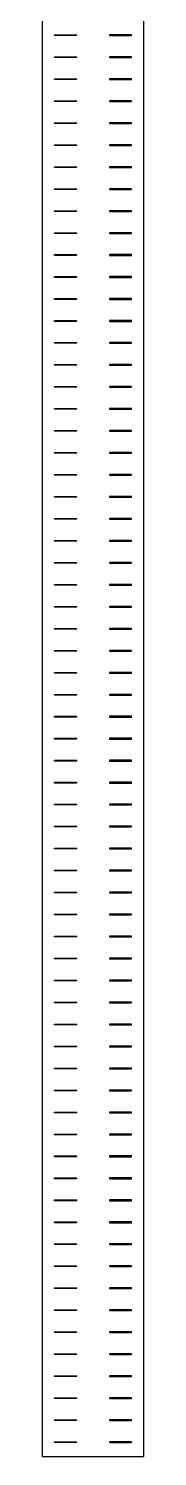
# Model space of a CAD drawing. Header units: inches. Extents: x 10969 to 23174, y -1093 to 7416.
# Drawn here: x 16503 to 16558, y -776 to 3 of the extents above; entities that cross this region are included whole.
import ezdxf

# ---------------------------------------------------------------- set-up
doc = ezdxf.new("R2010")
doc.units = ezdxf.units.IN
doc.header["$MEASUREMENT"] = 0
doc.layers.add('1', color=7, linetype='Continuous')

msp = doc.modelspace()

# ---------------------------------------------------------------- linework, layer by layer
at = {"layer": '1'}
for p, q in [((16503.3092, -776.28209), (16503.3092, 1223.71791)), ((16558.3092, 1223.71791), (16558.3092, -776.28209)), ((16509.8092, -0.28209), (16521.8092, -0.28209)), ((16509.8092, -0.68209), (16509.8092, -0.28209)), ((16521.8092, -0.68209), (16509.8092, -0.68209)), ((16521.8092, -0.28209), (16521.8092, -0.68209)), ((16551.8092, -0.28209), (16539.8092, -0.28209)), ((16539.8092, -0.28209), (16539.8092, -0.68209)), ((16539.8092, -0.68209), (16551.8092, -0.68209)), ((16551.8092, -0.68209), (16551.8092, -0.28209)), ((16509.8092, -12.28209), (16521.8092, -12.28209)), ((16509.8092, -12.68209), (16509.8092, -12.28209)), ((16521.8092, -12.68209), (16509.8092, -12.68209)), ((16521.8092, -12.28209), (16521.8092, -12.68209)), ((16551.8092, -12.28209), (16539.8092, -12.28209)), ((16539.8092, -12.28209), (16539.8092, -12.68209)), ((16539.8092, -12.68209), (16551.8092, -12.68209)), ((16551.8092, -12.68209), (16551.8092, -12.28209)), ((16509.8092, -24.28209), (16521.8092, -24.28209)), ((16509.8092, -24.68209), (16509.8092, -24.28209)), ((16521.8092, -24.68209), (16509.8092, -24.68209)), ((16521.8092, -24.28209), (16521.8092, -24.68209)), ((16551.8092, -24.28209), (16539.8092, -24.28209)), ((16539.8092, -24.28209), (16539.8092, -24.68209)), ((16539.8092, -24.68209), (16551.8092, -24.68209)), ((16551.8092, -24.68209), (16551.8092, -24.28209)), ((16509.8092, -36.28209), (16521.8092, -36.28209)), ((16509.8092, -36.68209), (16509.8092, -36.28209)), ((16521.8092, -36.68209), (16509.8092, -36.68209)), ((16521.8092, -36.28209), (16521.8092, -36.68209)), ((16551.8092, -36.28209), (16539.8092, -36.28209)), ((16539.8092, -36.28209), (16539.8092, -36.68209)), ((16539.8092, -36.68209), (16551.8092, -36.68209)), ((16551.8092, -36.68209), (16551.8092, -36.28209)), ((16509.8092, -48.28209), (16521.8092, -48.28209)), ((16509.8092, -48.68209), (16509.8092, -48.28209)), ((16509.8092, -48.28209), (16521.8092, -48.28209)), ((16509.8092, -48.68209), (16509.8092, -48.28209)), ((16521.8092, -48.68209), (16509.8092, -48.68209)), ((16521.8092, -48.68209), (16509.8092, -48.68209)), ((16521.8092, -48.28209), (16521.8092, -48.68209)), ((16521.8092, -48.28209), (16521.8092, -48.68209)), ((16551.8092, -48.28209), (16539.8092, -48.28209)), ((16539.8092, -48.28209), (16539.8092, -48.68209)), ((16551.8092, -48.28209), (16539.8092, -48.28209)), ((16539.8092, -48.28209), (16539.8092, -48.68209)), ((16539.8092, -48.68209), (16551.8092, -48.68209)), ((16539.8092, -48.68209), (16551.8092, -48.68209)), ((16551.8092, -48.68209), (16551.8092, -48.28209)), ((16551.8092, -48.68209), (16551.8092, -48.28209)), ((16509.8092, -60.28209), (16521.8092, -60.28209)), ((16509.8092, -60.68209), (16509.8092, -60.28209)), ((16521.8092, -60.68209), (16509.8092, -60.68209)), ((16521.8092, -60.28209), (16521.8092, -60.68209)), ((16551.8092, -60.28209), (16539.8092, -60.28209)), ((16539.8092, -60.28209), (16539.8092, -60.68209)), ((16539.8092, -60.68209), (16551.8092, -60.68209)), ((16551.8092, -60.68209), (16551.8092, -60.28209)), ((16509.8092, -72.28209), (16521.8092, -72.28209)), ((16509.8092, -72.68209), (16509.8092, -72.28209)), ((16521.8092, -72.68209), (16509.8092, -72.68209)), ((16521.8092, -72.28209), (16521.8092, -72.68209)), ((16551.8092, -72.28209), (16539.8092, -72.28209)), ((16539.8092, -72.28209), (16539.8092, -72.68209)), ((16539.8092, -72.68209), (16551.8092, -72.68209)), ((16551.8092, -72.68209), (16551.8092, -72.28209)), ((16509.8092, -84.28209), (16521.8092, -84.28209)), ((16509.8092, -84.68209), (16509.8092, -84.28209)), ((16521.8092, -84.68209), (16509.8092, -84.68209)), ((16521.8092, -84.28209), (16521.8092, -84.68209)), ((16551.8092, -84.28209), (16539.8092, -84.28209)), ((16539.8092, -84.28209), (16539.8092, -84.68209)), ((16539.8092, -84.68209), (16551.8092, -84.68209)), ((16551.8092, -84.68209), (16551.8092, -84.28209)), ((16509.8092, -96.28209), (16521.8092, -96.28209)), ((16509.8092, -96.68209), (16509.8092, -96.28209)), ((16521.8092, -96.68209), (16509.8092, -96.68209)), ((16521.8092, -96.28209), (16521.8092, -96.68209)), ((16551.8092, -96.28209), (16539.8092, -96.28209)), ((16539.8092, -96.28209), (16539.8092, -96.68209)), ((16539.8092, -96.68209), (16551.8092, -96.68209)), ((16551.8092, -96.68209), (16551.8092, -96.28209)), ((16509.8092, -108.28209), (16521.8092, -108.28209)), ((16509.8092, -108.68209), (16509.8092, -108.28209)), ((16509.8092, -108.28209), (16521.8092, -108.28209)), ((16509.8092, -108.68209), (16509.8092, -108.28209)), ((16521.8092, -108.68209), (16509.8092, -108.68209)), ((16521.8092, -108.68209), (16509.8092, -108.68209)), ((16521.8092, -108.28209), (16521.8092, -108.68209)), ((16521.8092, -108.28209), (16521.8092, -108.68209)), ((16551.8092, -108.28209), (16539.8092, -108.28209)), ((16539.8092, -108.28209), (16539.8092, -108.68209)), ((16551.8092, -108.28209), (16539.8092, -108.28209)), ((16539.8092, -108.28209), (16539.8092, -108.68209)), ((16539.8092, -108.68209), (16551.8092, -108.68209)), ((16539.8092, -108.68209), (16551.8092, -108.68209)), ((16551.8092, -108.68209), (16551.8092, -108.28209)), ((16551.8092, -108.68209), (16551.8092, -108.28209)), ((16509.8092, -120.28209), (16521.8092, -120.28209)), ((16509.8092, -120.68209), (16509.8092, -120.28209)), ((16521.8092, -120.68209), (16509.8092, -120.68209)), ((16521.8092, -120.28209), (16521.8092, -120.68209)), ((16551.8092, -120.28209), (16539.8092, -120.28209)), ((16539.8092, -120.28209), (16539.8092, -120.68209)), ((16539.8092, -120.68209), (16551.8092, -120.68209)), ((16551.8092, -120.68209), (16551.8092, -120.28209)), ((16509.8092, -132.28209), (16521.8092, -132.28209)), ((16509.8092, -132.68209), (16509.8092, -132.28209)), ((16521.8092, -132.28209), (16521.8092, -132.68209)), ((16551.8092, -132.28209), (16539.8092, -132.28209)), ((16539.8092, -132.28209), (16539.8092, -132.68209)), ((16551.8092, -132.68209), (16551.8092, -132.28209)), ((16521.8092, -132.68209), (16509.8092, -132.68209)), ((16539.8092, -132.68209), (16551.8092, -132.68209)), ((16509.8092, -144.28209), (16521.8092, -144.28209)), ((16509.8092, -144.68209), (16509.8092, -144.28209)), ((16521.8092, -144.68209), (16509.8092, -144.68209)), ((16521.8092, -144.28209), (16521.8092, -144.68209)), ((16551.8092, -144.28209), (16539.8092, -144.28209)), ((16539.8092, -144.28209), (16539.8092, -144.68209)), ((16539.8092, -144.68209), (16551.8092, -144.68209)), ((16551.8092, -144.68209), (16551.8092, -144.28209)), ((16509.8092, -156.28209), (16521.8092, -156.28209)), ((16509.8092, -156.68209), (16509.8092, -156.28209)), ((16521.8092, -156.68209), (16509.8092, -156.68209)), ((16521.8092, -156.28209), (16521.8092, -156.68209)), ((16551.8092, -156.28209), (16539.8092, -156.28209)), ((16539.8092, -156.28209), (16539.8092, -156.68209)), ((16539.8092, -156.68209), (16551.8092, -156.68209)), ((16551.8092, -156.68209), (16551.8092, -156.28209)), ((16509.8092, -168.28209), (16521.8092, -168.28209)), ((16509.8092, -168.68209), (16509.8092, -168.28209)), ((16509.8092, -168.28209), (16521.8092, -168.28209)), ((16509.8092, -168.68209), (16509.8092, -168.28209)), ((16521.8092, -168.68209), (16509.8092, -168.68209)), ((16521.8092, -168.68209), (16509.8092, -168.68209)), ((16521.8092, -168.28209), (16521.8092, -168.68209)), ((16521.8092, -168.28209), (16521.8092, -168.68209)), ((16551.8092, -168.28209), (16539.8092, -168.28209)), ((16539.8092, -168.28209), (16539.8092, -168.68209)), ((16551.8092, -168.28209), (16539.8092, -168.28209)), ((16539.8092, -168.28209), (16539.8092, -168.68209)), ((16539.8092, -168.68209), (16551.8092, -168.68209)), ((16539.8092, -168.68209), (16551.8092, -168.68209)), ((16551.8092, -168.68209), (16551.8092, -168.28209)), ((16551.8092, -168.68209), (16551.8092, -168.28209)), ((16509.8092, -180.28209), (16521.8092, -180.28209)), ((16509.8092, -180.68209), (16509.8092, -180.28209)), ((16521.8092, -180.68209), (16509.8092, -180.68209)), ((16521.8092, -180.28209), (16521.8092, -180.68209)), ((16551.8092, -180.28209), (16539.8092, -180.28209)), ((16539.8092, -180.28209), (16539.8092, -180.68209)), ((16539.8092, -180.68209), (16551.8092, -180.68209)), ((16551.8092, -180.68209), (16551.8092, -180.28209)), ((16509.8092, -192.28209), (16521.8092, -192.28209)), ((16509.8092, -192.68209), (16509.8092, -192.28209)), ((16521.8092, -192.68209), (16509.8092, -192.68209)), ((16521.8092, -192.28209), (16521.8092, -192.68209)), ((16551.8092, -192.28209), (16539.8092, -192.28209)), ((16539.8092, -192.28209), (16539.8092, -192.68209)), ((16539.8092, -192.68209), (16551.8092, -192.68209)), ((16551.8092, -192.68209), (16551.8092, -192.28209)), ((16509.8092, -204.28209), (16521.8092, -204.28209)), ((16509.8092, -204.68209), (16509.8092, -204.28209)), ((16521.8092, -204.68209), (16509.8092, -204.68209)), ((16521.8092, -204.28209), (16521.8092, -204.68209)), ((16551.8092, -204.28209), (16539.8092, -204.28209)), ((16539.8092, -204.28209), (16539.8092, -204.68209)), ((16539.8092, -204.68209), (16551.8092, -204.68209)), ((16551.8092, -204.68209), (16551.8092, -204.28209)), ((16509.8092, -216.28209), (16521.8092, -216.28209)), ((16509.8092, -216.68209), (16509.8092, -216.28209)), ((16521.8092, -216.68209), (16509.8092, -216.68209)), ((16521.8092, -216.28209), (16521.8092, -216.68209)), ((16551.8092, -216.28209), (16539.8092, -216.28209)), ((16539.8092, -216.28209), (16539.8092, -216.68209)), ((16539.8092, -216.68209), (16551.8092, -216.68209)), ((16551.8092, -216.68209), (16551.8092, -216.28209)), ((16509.8092, -228.28209), (16521.8092, -228.28209)), ((16509.8092, -228.68209), (16509.8092, -228.28209)), ((16521.8092, -228.68209), (16509.8092, -228.68209)), ((16521.8092, -228.28209), (16521.8092, -228.68209)), ((16551.8092, -228.28209), (16539.8092, -228.28209)), ((16539.8092, -228.28209), (16539.8092, -228.68209)), ((16539.8092, -228.68209), (16551.8092, -228.68209)), ((16551.8092, -228.68209), (16551.8092, -228.28209)), ((16509.8092, -240.28209), (16521.8092, -240.28209)), ((16509.8092, -240.68209), (16509.8092, -240.28209)), ((16521.8092, -240.68209), (16509.8092, -240.68209)), ((16521.8092, -240.28209), (16521.8092, -240.68209)), ((16551.8092, -240.28209), (16539.8092, -240.28209)), ((16539.8092, -240.28209), (16539.8092, -240.68209)), ((16539.8092, -240.68209), (16551.8092, -240.68209)), ((16551.8092, -240.68209), (16551.8092, -240.28209)), ((16509.8092, -252.28209), (16521.8092, -252.28209)), ((16509.8092, -252.68209), (16509.8092, -252.28209)), ((16521.8092, -252.68209), (16509.8092, -252.68209)), ((16521.8092, -252.28209), (16521.8092, -252.68209)), ((16551.8092, -252.28209), (16539.8092, -252.28209)), ((16539.8092, -252.28209), (16539.8092, -252.68209)), ((16539.8092, -252.68209), (16551.8092, -252.68209)), ((16551.8092, -252.68209), (16551.8092, -252.28209)), ((16509.8092, -264.28209), (16521.8092, -264.28209)), ((16509.8092, -264.68209), (16509.8092, -264.28209)), ((16521.8092, -264.68209), (16509.8092, -264.68209)), ((16521.8092, -264.28209), (16521.8092, -264.68209)), ((16551.8092, -264.28209), (16539.8092, -264.28209)), ((16539.8092, -264.28209), (16539.8092, -264.68209)), ((16539.8092, -264.68209), (16551.8092, -264.68209)), ((16551.8092, -264.68209), (16551.8092, -264.28209)), ((16509.8092, -276.28209), (16521.8092, -276.28209)), ((16509.8092, -276.68209), (16509.8092, -276.28209)), ((16521.8092, -276.68209), (16509.8092, -276.68209)), ((16521.8092, -276.28209), (16521.8092, -276.68209)), ((16551.8092, -276.28209), (16539.8092, -276.28209)), ((16539.8092, -276.28209), (16539.8092, -276.68209)), ((16539.8092, -276.68209), (16551.8092, -276.68209)), ((16551.8092, -276.68209), (16551.8092, -276.28209)), ((16509.8092, -288.28209), (16521.8092, -288.28209)), ((16509.8092, -288.68209), (16509.8092, -288.28209)), ((16509.8092, -288.28209), (16521.8092, -288.28209)), ((16509.8092, -288.68209), (16509.8092, -288.28209)), ((16521.8092, -288.28209), (16521.8092, -288.68209)), ((16521.8092, -288.28209), (16521.8092, -288.68209)), ((16551.8092, -288.28209), (16539.8092, -288.28209)), ((16539.8092, -288.28209), (16539.8092, -288.68209)), ((16551.8092, -288.28209), (16539.8092, -288.28209)), ((16539.8092, -288.28209), (16539.8092, -288.68209)), ((16551.8092, -288.68209), (16551.8092, -288.28209)), ((16551.8092, -288.68209), (16551.8092, -288.28209)), ((16521.8092, -288.68209), (16509.8092, -288.68209)), ((16521.8092, -288.68209), (16509.8092, -288.68209)), ((16539.8092, -288.68209), (16551.8092, -288.68209)), ((16539.8092, -288.68209), (16551.8092, -288.68209)), ((16509.8092, -300.28209), (16521.8092, -300.28209)), ((16509.8092, -300.68209), (16509.8092, -300.28209)), ((16521.8092, -300.68209), (16509.8092, -300.68209)), ((16521.8092, -300.28209), (16521.8092, -300.68209)), ((16551.8092, -300.28209), (16539.8092, -300.28209)), ((16539.8092, -300.28209), (16539.8092, -300.68209)), ((16539.8092, -300.68209), (16551.8092, -300.68209)), ((16551.8092, -300.68209), (16551.8092, -300.28209)), ((16509.8092, -312.28209), (16521.8092, -312.28209)), ((16509.8092, -312.68209), (16509.8092, -312.28209)), ((16521.8092, -312.68209), (16509.8092, -312.68209)), ((16521.8092, -312.28209), (16521.8092, -312.68209)), ((16551.8092, -312.28209), (16539.8092, -312.28209)), ((16539.8092, -312.28209), (16539.8092, -312.68209)), ((16539.8092, -312.68209), (16551.8092, -312.68209)), ((16551.8092, -312.68209), (16551.8092, -312.28209)), ((16509.8092, -324.28209), (16521.8092, -324.28209)), ((16509.8092, -324.68209), (16509.8092, -324.28209)), ((16521.8092, -324.68209), (16509.8092, -324.68209)), ((16521.8092, -324.28209), (16521.8092, -324.68209)), ((16551.8092, -324.28209), (16539.8092, -324.28209)), ((16539.8092, -324.28209), (16539.8092, -324.68209)), ((16539.8092, -324.68209), (16551.8092, -324.68209)), ((16551.8092, -324.68209), (16551.8092, -324.28209)), ((16509.8092, -336.28209), (16521.8092, -336.28209)), ((16509.8092, -336.68209), (16509.8092, -336.28209)), ((16521.8092, -336.68209), (16509.8092, -336.68209)), ((16521.8092, -336.28209), (16521.8092, -336.68209)), ((16551.8092, -336.28209), (16539.8092, -336.28209)), ((16539.8092, -336.28209), (16539.8092, -336.68209)), ((16539.8092, -336.68209), (16551.8092, -336.68209)), ((16551.8092, -336.68209), (16551.8092, -336.28209)), ((16509.8092, -348.28209), (16521.8092, -348.28209)), ((16509.8092, -348.68209), (16509.8092, -348.28209)), ((16509.8092, -348.28209), (16521.8092, -348.28209)), ((16509.8092, -348.68209), (16509.8092, -348.28209)), ((16521.8092, -348.68209), (16509.8092, -348.68209)), ((16521.8092, -348.68209), (16509.8092, -348.68209)), ((16521.8092, -348.28209), (16521.8092, -348.68209)), ((16521.8092, -348.28209), (16521.8092, -348.68209)), ((16551.8092, -348.28209), (16539.8092, -348.28209)), ((16539.8092, -348.28209), (16539.8092, -348.68209)), ((16551.8092, -348.28209), (16539.8092, -348.28209)), ((16539.8092, -348.28209), (16539.8092, -348.68209)), ((16539.8092, -348.68209), (16551.8092, -348.68209)), ((16539.8092, -348.68209), (16551.8092, -348.68209)), ((16551.8092, -348.68209), (16551.8092, -348.28209)), ((16551.8092, -348.68209), (16551.8092, -348.28209)), ((16509.8092, -360.28209), (16521.8092, -360.28209)), ((16509.8092, -360.68209), (16509.8092, -360.28209)), ((16521.8092, -360.68209), (16509.8092, -360.68209)), ((16521.8092, -360.28209), (16521.8092, -360.68209)), ((16551.8092, -360.28209), (16539.8092, -360.28209)), ((16539.8092, -360.28209), (16539.8092, -360.68209)), ((16539.8092, -360.68209), (16551.8092, -360.68209)), ((16551.8092, -360.68209), (16551.8092, -360.28209)), ((16509.8092, -372.28209), (16521.8092, -372.28209)), ((16509.8092, -372.68209), (16509.8092, -372.28209)), ((16521.8092, -372.68209), (16509.8092, -372.68209)), ((16521.8092, -372.28209), (16521.8092, -372.68209)), ((16551.8092, -372.28209), (16539.8092, -372.28209)), ((16539.8092, -372.28209), (16539.8092, -372.68209)), ((16539.8092, -372.68209), (16551.8092, -372.68209)), ((16551.8092, -372.68209), (16551.8092, -372.28209)), ((16509.8092, -384.28209), (16521.8092, -384.28209)), ((16509.8092, -384.68209), (16509.8092, -384.28209)), ((16521.8092, -384.68209), (16509.8092, -384.68209)), ((16521.8092, -384.28209), (16521.8092, -384.68209)), ((16551.8092, -384.28209), (16539.8092, -384.28209)), ((16539.8092, -384.28209), (16539.8092, -384.68209)), ((16539.8092, -384.68209), (16551.8092, -384.68209)), ((16551.8092, -384.68209), (16551.8092, -384.28209)), ((16509.8092, -396.28209), (16521.8092, -396.28209)), ((16509.8092, -396.68209), (16509.8092, -396.28209)), ((16521.8092, -396.68209), (16509.8092, -396.68209)), ((16521.8092, -396.28209), (16521.8092, -396.68209)), ((16551.8092, -396.28209), (16539.8092, -396.28209)), ((16539.8092, -396.28209), (16539.8092, -396.68209)), ((16539.8092, -396.68209), (16551.8092, -396.68209)), ((16551.8092, -396.68209), (16551.8092, -396.28209)), ((16509.8092, -408.28209), (16521.8092, -408.28209)), ((16509.8092, -408.68209), (16509.8092, -408.28209)), ((16509.8092, -408.28209), (16521.8092, -408.28209)), ((16509.8092, -408.68209), (16509.8092, -408.28209)), ((16521.8092, -408.68209), (16509.8092, -408.68209)), ((16521.8092, -408.68209), (16509.8092, -408.68209)), ((16521.8092, -408.28209), (16521.8092, -408.68209)), ((16521.8092, -408.28209), (16521.8092, -408.68209)), ((16551.8092, -408.28209), (16539.8092, -408.28209)), ((16539.8092, -408.28209), (16539.8092, -408.68209)), ((16551.8092, -408.28209), (16539.8092, -408.28209)), ((16539.8092, -408.28209), (16539.8092, -408.68209)), ((16539.8092, -408.68209), (16551.8092, -408.68209)), ((16539.8092, -408.68209), (16551.8092, -408.68209)), ((16551.8092, -408.68209), (16551.8092, -408.28209)), ((16551.8092, -408.68209), (16551.8092, -408.28209)), ((16509.8092, -420.28209), (16521.8092, -420.28209)), ((16509.8092, -420.68209), (16509.8092, -420.28209)), ((16521.8092, -420.68209), (16509.8092, -420.68209)), ((16521.8092, -420.28209), (16521.8092, -420.68209)), ((16551.8092, -420.28209), (16539.8092, -420.28209)), ((16539.8092, -420.28209), (16539.8092, -420.68209)), ((16539.8092, -420.68209), (16551.8092, -420.68209)), ((16551.8092, -420.68209), (16551.8092, -420.28209)), ((16509.8092, -432.28209), (16521.8092, -432.28209)), ((16509.8092, -432.68209), (16509.8092, -432.28209)), ((16521.8092, -432.68209), (16509.8092, -432.68209)), ((16521.8092, -432.28209), (16521.8092, -432.68209)), ((16551.8092, -432.28209), (16539.8092, -432.28209)), ((16539.8092, -432.28209), (16539.8092, -432.68209)), ((16539.8092, -432.68209), (16551.8092, -432.68209)), ((16551.8092, -432.68209), (16551.8092, -432.28209)), ((16509.8092, -444.28209), (16521.8092, -444.28209)), ((16509.8092, -444.68209), (16509.8092, -444.28209)), ((16521.8092, -444.68209), (16509.8092, -444.68209)), ((16521.8092, -444.28209), (16521.8092, -444.68209)), ((16551.8092, -444.28209), (16539.8092, -444.28209)), ((16539.8092, -444.28209), (16539.8092, -444.68209)), ((16539.8092, -444.68209), (16551.8092, -444.68209)), ((16551.8092, -444.68209), (16551.8092, -444.28209)), ((16509.8092, -456.28209), (16521.8092, -456.28209)), ((16509.8092, -456.68209), (16509.8092, -456.28209)), ((16521.8092, -456.68209), (16509.8092, -456.68209)), ((16521.8092, -456.28209), (16521.8092, -456.68209)), ((16551.8092, -456.28209), (16539.8092, -456.28209)), ((16539.8092, -456.28209), (16539.8092, -456.68209)), ((16539.8092, -456.68209), (16551.8092, -456.68209)), ((16551.8092, -456.68209), (16551.8092, -456.28209)), ((16509.8092, -468.28209), (16521.8092, -468.28209)), ((16509.8092, -468.68209), (16509.8092, -468.28209)), ((16509.8092, -468.28209), (16521.8092, -468.28209)), ((16509.8092, -468.68209), (16509.8092, -468.28209)), ((16521.8092, -468.68209), (16509.8092, -468.68209)), ((16521.8092, -468.68209), (16509.8092, -468.68209)), ((16521.8092, -468.28209), (16521.8092, -468.68209)), ((16521.8092, -468.28209), (16521.8092, -468.68209)), ((16551.8092, -468.28209), (16539.8092, -468.28209)), ((16539.8092, -468.28209), (16539.8092, -468.68209)), ((16551.8092, -468.28209), (16539.8092, -468.28209)), ((16539.8092, -468.28209), (16539.8092, -468.68209)), ((16539.8092, -468.68209), (16551.8092, -468.68209)), ((16539.8092, -468.68209), (16551.8092, -468.68209)), ((16551.8092, -468.68209), (16551.8092, -468.28209)), ((16551.8092, -468.68209), (16551.8092, -468.28209)), ((16509.8092, -480.28209), (16521.8092, -480.28209)), ((16509.8092, -480.68209), (16509.8092, -480.28209)), ((16521.8092, -480.68209), (16509.8092, -480.68209)), ((16521.8092, -480.28209), (16521.8092, -480.68209)), ((16551.8092, -480.28209), (16539.8092, -480.28209)), ((16539.8092, -480.28209), (16539.8092, -480.68209)), ((16539.8092, -480.68209), (16551.8092, -480.68209)), ((16551.8092, -480.68209), (16551.8092, -480.28209)), ((16509.8092, -492.28209), (16521.8092, -492.28209)), ((16509.8092, -492.68209), (16509.8092, -492.28209)), ((16521.8092, -492.68209), (16509.8092, -492.68209)), ((16521.8092, -492.28209), (16521.8092, -492.68209)), ((16551.8092, -492.28209), (16539.8092, -492.28209)), ((16539.8092, -492.28209), (16539.8092, -492.68209)), ((16539.8092, -492.68209), (16551.8092, -492.68209)), ((16551.8092, -492.68209), (16551.8092, -492.28209)), ((16509.8092, -504.28209), (16521.8092, -504.28209)), ((16509.8092, -504.68209), (16509.8092, -504.28209)), ((16521.8092, -504.68209), (16509.8092, -504.68209)), ((16521.8092, -504.28209), (16521.8092, -504.68209)), ((16551.8092, -504.28209), (16539.8092, -504.28209)), ((16539.8092, -504.28209), (16539.8092, -504.68209)), ((16539.8092, -504.68209), (16551.8092, -504.68209)), ((16551.8092, -504.68209), (16551.8092, -504.28209)), ((16509.8092, -516.28209), (16521.8092, -516.28209)), ((16509.8092, -516.68209), (16509.8092, -516.28209)), ((16521.8092, -516.68209), (16509.8092, -516.68209)), ((16521.8092, -516.28209), (16521.8092, -516.68209)), ((16551.8092, -516.28209), (16539.8092, -516.28209)), ((16539.8092, -516.28209), (16539.8092, -516.68209)), ((16539.8092, -516.68209), (16551.8092, -516.68209)), ((16551.8092, -516.68209), (16551.8092, -516.28209)), ((16509.8092, -528.28209), (16521.8092, -528.28209)), ((16509.8092, -528.68209), (16509.8092, -528.28209)), ((16509.8092, -528.28209), (16521.8092, -528.28209)), ((16509.8092, -528.68209), (16509.8092, -528.28209)), ((16521.8092, -528.68209), (16509.8092, -528.68209)), ((16521.8092, -528.68209), (16509.8092, -528.68209)), ((16521.8092, -528.28209), (16521.8092, -528.68209)), ((16521.8092, -528.28209), (16521.8092, -528.68209)), ((16551.8092, -528.28209), (16539.8092, -528.28209)), ((16539.8092, -528.28209), (16539.8092, -528.68209)), ((16551.8092, -528.28209), (16539.8092, -528.28209)), ((16539.8092, -528.28209), (16539.8092, -528.68209)), ((16539.8092, -528.68209), (16551.8092, -528.68209)), ((16539.8092, -528.68209), (16551.8092, -528.68209)), ((16551.8092, -528.68209), (16551.8092, -528.28209)), ((16551.8092, -528.68209), (16551.8092, -528.28209)), ((16509.8092, -540.28209), (16521.8092, -540.28209)), ((16509.8092, -540.68209), (16509.8092, -540.28209)), ((16521.8092, -540.68209), (16509.8092, -540.68209)), ((16521.8092, -540.28209), (16521.8092, -540.68209)), ((16551.8092, -540.28209), (16539.8092, -540.28209)), ((16539.8092, -540.28209), (16539.8092, -540.68209)), ((16539.8092, -540.68209), (16551.8092, -540.68209)), ((16551.8092, -540.68209), (16551.8092, -540.28209)), ((16509.8092, -552.28209), (16521.8092, -552.28209)), ((16509.8092, -552.68209), (16509.8092, -552.28209)), ((16521.8092, -552.68209), (16509.8092, -552.68209)), ((16521.8092, -552.28209), (16521.8092, -552.68209)), ((16551.8092, -552.28209), (16539.8092, -552.28209)), ((16539.8092, -552.28209), (16539.8092, -552.68209)), ((16539.8092, -552.68209), (16551.8092, -552.68209)), ((16551.8092, -552.68209), (16551.8092, -552.28209)), ((16509.8092, -564.28209), (16521.8092, -564.28209)), ((16509.8092, -564.68209), (16509.8092, -564.28209)), ((16521.8092, -564.68209), (16509.8092, -564.68209)), ((16521.8092, -564.28209), (16521.8092, -564.68209)), ((16551.8092, -564.28209), (16539.8092, -564.28209)), ((16539.8092, -564.28209), (16539.8092, -564.68209)), ((16539.8092, -564.68209), (16551.8092, -564.68209)), ((16551.8092, -564.68209), (16551.8092, -564.28209)), ((16509.8092, -576.28209), (16521.8092, -576.28209)), ((16509.8092, -576.68209), (16509.8092, -576.28209)), ((16521.8092, -576.68209), (16509.8092, -576.68209)), ((16521.8092, -576.28209), (16521.8092, -576.68209)), ((16551.8092, -576.28209), (16539.8092, -576.28209)), ((16539.8092, -576.28209), (16539.8092, -576.68209)), ((16539.8092, -576.68209), (16551.8092, -576.68209)), ((16551.8092, -576.68209), (16551.8092, -576.28209)), ((16509.8092, -588.28209), (16521.8092, -588.28209)), ((16509.8092, -588.68209), (16509.8092, -588.28209)), ((16509.8092, -588.28209), (16521.8092, -588.28209)), ((16509.8092, -588.68209), (16509.8092, -588.28209)), ((16521.8092, -588.68209), (16509.8092, -588.68209)), ((16521.8092, -588.68209), (16509.8092, -588.68209)), ((16521.8092, -588.28209), (16521.8092, -588.68209)), ((16521.8092, -588.28209), (16521.8092, -588.68209)), ((16551.8092, -588.28209), (16539.8092, -588.28209)), ((16539.8092, -588.28209), (16539.8092, -588.68209)), ((16551.8092, -588.28209), (16539.8092, -588.28209)), ((16539.8092, -588.28209), (16539.8092, -588.68209)), ((16539.8092, -588.68209), (16551.8092, -588.68209)), ((16539.8092, -588.68209), (16551.8092, -588.68209)), ((16551.8092, -588.68209), (16551.8092, -588.28209)), ((16551.8092, -588.68209), (16551.8092, -588.28209)), ((16509.8092, -600.28209), (16521.8092, -600.28209)), ((16509.8092, -600.68209), (16509.8092, -600.28209)), ((16521.8092, -600.68209), (16509.8092, -600.68209)), ((16521.8092, -600.28209), (16521.8092, -600.68209)), ((16551.8092, -600.28209), (16539.8092, -600.28209)), ((16539.8092, -600.28209), (16539.8092, -600.68209)), ((16539.8092, -600.68209), (16551.8092, -600.68209)), ((16551.8092, -600.68209), (16551.8092, -600.28209)), ((16509.8092, -612.28209), (16521.8092, -612.28209)), ((16509.8092, -612.68209), (16509.8092, -612.28209)), ((16521.8092, -612.68209), (16509.8092, -612.68209)), ((16521.8092, -612.28209), (16521.8092, -612.68209)), ((16551.8092, -612.28209), (16539.8092, -612.28209)), ((16539.8092, -612.28209), (16539.8092, -612.68209)), ((16539.8092, -612.68209), (16551.8092, -612.68209)), ((16551.8092, -612.68209), (16551.8092, -612.28209)), ((16509.8092, -624.28209), (16521.8092, -624.28209)), ((16509.8092, -624.68209), (16509.8092, -624.28209)), ((16521.8092, -624.68209), (16509.8092, -624.68209)), ((16521.8092, -624.28209), (16521.8092, -624.68209)), ((16551.8092, -624.28209), (16539.8092, -624.28209)), ((16539.8092, -624.28209), (16539.8092, -624.68209)), ((16539.8092, -624.68209), (16551.8092, -624.68209)), ((16551.8092, -624.68209), (16551.8092, -624.28209)), ((16509.8092, -636.28209), (16521.8092, -636.28209)), ((16509.8092, -636.68209), (16509.8092, -636.28209)), ((16521.8092, -636.68209), (16509.8092, -636.68209)), ((16521.8092, -636.28209), (16521.8092, -636.68209)), ((16551.8092, -636.28209), (16539.8092, -636.28209)), ((16539.8092, -636.28209), (16539.8092, -636.68209)), ((16539.8092, -636.68209), (16551.8092, -636.68209)), ((16551.8092, -636.68209), (16551.8092, -636.28209)), ((16509.8092, -648.28209), (16521.8092, -648.28209)), ((16509.8092, -648.68209), (16509.8092, -648.28209)), ((16509.8092, -648.28209), (16521.8092, -648.28209)), ((16509.8092, -648.68209), (16509.8092, -648.28209)), ((16521.8092, -648.68209), (16509.8092, -648.68209)), ((16521.8092, -648.68209), (16509.8092, -648.68209)), ((16521.8092, -648.28209), (16521.8092, -648.68209)), ((16521.8092, -648.28209), (16521.8092, -648.68209)), ((16551.8092, -648.28209), (16539.8092, -648.28209)), ((16539.8092, -648.28209), (16539.8092, -648.68209)), ((16551.8092, -648.28209), (16539.8092, -648.28209)), ((16539.8092, -648.28209), (16539.8092, -648.68209)), ((16539.8092, -648.68209), (16551.8092, -648.68209)), ((16539.8092, -648.68209), (16551.8092, -648.68209)), ((16551.8092, -648.68209), (16551.8092, -648.28209)), ((16551.8092, -648.68209), (16551.8092, -648.28209)), ((16509.8092, -660.28209), (16521.8092, -660.28209)), ((16509.8092, -660.68209), (16509.8092, -660.28209)), ((16521.8092, -660.68209), (16509.8092, -660.68209)), ((16521.8092, -660.28209), (16521.8092, -660.68209)), ((16551.8092, -660.28209), (16539.8092, -660.28209)), ((16539.8092, -660.28209), (16539.8092, -660.68209)), ((16539.8092, -660.68209), (16551.8092, -660.68209)), ((16551.8092, -660.68209), (16551.8092, -660.28209)), ((16509.8092, -672.28209), (16521.8092, -672.28209)), ((16509.8092, -672.68209), (16509.8092, -672.28209)), ((16521.8092, -672.68209), (16509.8092, -672.68209)), ((16521.8092, -672.28209), (16521.8092, -672.68209)), ((16551.8092, -672.28209), (16539.8092, -672.28209)), ((16539.8092, -672.28209), (16539.8092, -672.68209)), ((16539.8092, -672.68209), (16551.8092, -672.68209)), ((16551.8092, -672.68209), (16551.8092, -672.28209)), ((16509.8092, -684.28209), (16521.8092, -684.28209)), ((16509.8092, -684.68209), (16509.8092, -684.28209)), ((16521.8092, -684.68209), (16509.8092, -684.68209)), ((16521.8092, -684.28209), (16521.8092, -684.68209)), ((16551.8092, -684.28209), (16539.8092, -684.28209)), ((16539.8092, -684.28209), (16539.8092, -684.68209)), ((16539.8092, -684.68209), (16551.8092, -684.68209)), ((16551.8092, -684.68209), (16551.8092, -684.28209)), ((16509.8092, -696.28209), (16521.8092, -696.28209)), ((16509.8092, -696.68209), (16509.8092, -696.28209)), ((16521.8092, -696.68209), (16509.8092, -696.68209)), ((16521.8092, -696.28209), (16521.8092, -696.68209)), ((16551.8092, -696.28209), (16539.8092, -696.28209)), ((16539.8092, -696.28209), (16539.8092, -696.68209)), ((16539.8092, -696.68209), (16551.8092, -696.68209)), ((16551.8092, -696.68209), (16551.8092, -696.28209)), ((16509.8092, -708.28209), (16521.8092, -708.28209)), ((16509.8092, -708.68209), (16509.8092, -708.28209)), ((16509.8092, -708.28209), (16521.8092, -708.28209)), ((16509.8092, -708.68209), (16509.8092, -708.28209)), ((16521.8092, -708.68209), (16509.8092, -708.68209)), ((16521.8092, -708.68209), (16509.8092, -708.68209)), ((16521.8092, -708.28209), (16521.8092, -708.68209)), ((16521.8092, -708.28209), (16521.8092, -708.68209)), ((16551.8092, -708.28209), (16539.8092, -708.28209)), ((16539.8092, -708.28209), (16539.8092, -708.68209)), ((16551.8092, -708.28209), (16539.8092, -708.28209)), ((16539.8092, -708.28209), (16539.8092, -708.68209)), ((16539.8092, -708.68209), (16551.8092, -708.68209)), ((16539.8092, -708.68209), (16551.8092, -708.68209)), ((16551.8092, -708.68209), (16551.8092, -708.28209)), ((16551.8092, -708.68209), (16551.8092, -708.28209)), ((16509.8092, -720.28209), (16521.8092, -720.28209)), ((16509.8092, -720.68209), (16509.8092, -720.28209)), ((16521.8092, -720.68209), (16509.8092, -720.68209)), ((16521.8092, -720.28209), (16521.8092, -720.68209)), ((16551.8092, -720.28209), (16539.8092, -720.28209)), ((16539.8092, -720.28209), (16539.8092, -720.68209)), ((16539.8092, -720.68209), (16551.8092, -720.68209)), ((16551.8092, -720.68209), (16551.8092, -720.28209)), ((16509.8092, -732.28209), (16521.8092, -732.28209)), ((16509.8092, -732.68209), (16509.8092, -732.28209)), ((16521.8092, -732.28209), (16521.8092, -732.68209)), ((16551.8092, -732.28209), (16539.8092, -732.28209)), ((16539.8092, -732.28209), (16539.8092, -732.68209)), ((16551.8092, -732.68209), (16551.8092, -732.28209)), ((16521.8092, -732.68209), (16509.8092, -732.68209)), ((16539.8092, -732.68209), (16551.8092, -732.68209)), ((16509.8092, -744.28209), (16521.8092, -744.28209)), ((16509.8092, -744.68209), (16509.8092, -744.28209)), ((16521.8092, -744.68209), (16509.8092, -744.68209)), ((16521.8092, -744.28209), (16521.8092, -744.68209)), ((16551.8092, -744.28209), (16539.8092, -744.28209)), ((16539.8092, -744.28209), (16539.8092, -744.68209)), ((16539.8092, -744.68209), (16551.8092, -744.68209)), ((16551.8092, -744.68209), (16551.8092, -744.28209)), ((16509.8092, -756.28209), (16521.8092, -756.28209)), ((16509.8092, -756.68209), (16509.8092, -756.28209)), ((16521.8092, -756.68209), (16509.8092, -756.68209)), ((16521.8092, -756.28209), (16521.8092, -756.68209)), ((16551.8092, -756.28209), (16539.8092, -756.28209)), ((16539.8092, -756.28209), (16539.8092, -756.68209)), ((16539.8092, -756.68209), (16551.8092, -756.68209)), ((16551.8092, -756.68209), (16551.8092, -756.28209)), ((16509.8092, -768.28209), (16521.8092, -768.28209)), ((16509.8092, -768.68209), (16509.8092, -768.28209)), ((16509.8092, -768.28209), (16521.8092, -768.28209)), ((16509.8092, -768.68209), (16509.8092, -768.28209)), ((16521.8092, -768.68209), (16509.8092, -768.68209)), ((16521.8092, -768.68209), (16509.8092, -768.68209)), ((16521.8092, -768.28209), (16521.8092, -768.68209)), ((16521.8092, -768.28209), (16521.8092, -768.68209)), ((16551.8092, -768.28209), (16539.8092, -768.28209)), ((16539.8092, -768.28209), (16539.8092, -768.68209)), ((16551.8092, -768.28209), (16539.8092, -768.28209)), ((16539.8092, -768.28209), (16539.8092, -768.68209)), ((16539.8092, -768.68209), (16551.8092, -768.68209)), ((16539.8092, -768.68209), (16551.8092, -768.68209)), ((16551.8092, -768.68209), (16551.8092, -768.28209)), ((16551.8092, -768.68209), (16551.8092, -768.28209)), ((16503.3092, -776.28209), (16558.3092, -776.28209))]:
    msp.add_line(p, q, dxfattribs=at)

doc.saveas('drawing.dxf')
